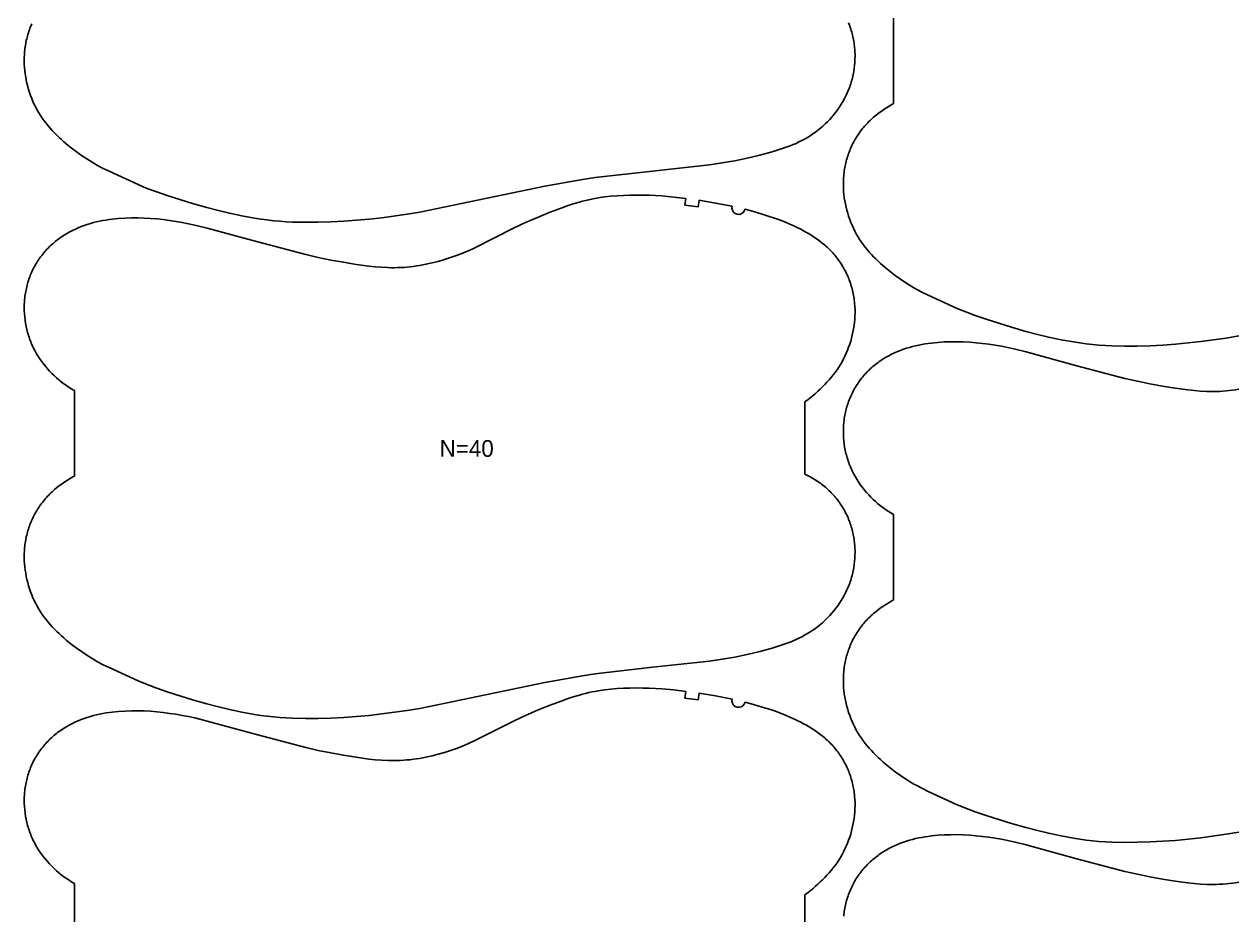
# Model space of a CAD drawing. Header units: inches. Extents: x 0 to 1972, y 0 to 1090.
# Drawn here: x 1231.3 to 1593.2, y 278.7 to 544.8 of the extents above; entities that cross this region are included whole.
import ezdxf

# ---------------------------------------------------------------- set-up
doc = ezdxf.new("R2010")
doc.units = ezdxf.units.IN

msp = doc.modelspace()

# ---------------------------------------------------------------- linework, layer by layer
at = {"layer": '1'}
for points in [[(1594.1626, 451.6161), (1590.3968, 450.9944), (1582.8344, 449.9492), (1579.0416, 449.5216), (1575.2404, 449.1757), (1571.4327, 448.9096), (1567.6207, 448.7187), (1563.8054, 448.6041), (1559.988, 448.574), (1556.1723, 448.6589), (1554.2664, 448.755), (1552.3629, 448.8897), (1550.4626, 449.0636), (1548.5664, 449.2774), (1546.6751, 449.5314), (1544.789, 449.8229), (1541.0332, 450.5053), (1537.3, 451.3002), (1533.5883, 452.1902), (1530.5075, 452.9955), (1526.2272, 454.2104), (1518.9492, 456.5137), (1515.3393, 457.7578), (1513.5488, 458.4177), (1511.7726, 459.1132), (1510.0131, 459.8488), (1501.33, 463.8138), (1499.619, 464.6581), (1497.9338, 465.55), (1497.1036, 466.0185), (1496.2821, 466.5024), (1494.6647, 467.5138), (1493.0808, 468.5787), (1491.5297, 469.6921), (1490.0116, 470.8501), (1488.5313, 472.0552), (1487.8072, 472.6767), (1487.0948, 473.3114), (1486.3947, 473.96), (1485.7078, 474.6228), (1485.0349, 475.3004), (1484.3775, 475.9932), (1483.7373, 476.7015), (1483.116, 477.4259), (1482.5152, 478.1665), (1481.9365, 478.9239), (1481.3816, 479.6983), (1480.8522, 480.4903), (1480.3496, 481.2998), (1479.8742, 482.1261), (1479.4257, 482.968), (1479.0043, 483.8242), (1478.6099, 484.6937), (1478.2425, 485.5753), (1477.9019, 486.4677), (1477.5882, 487.3699), (1477.3015, 488.2808), (1477.042, 489.1996), (1476.8102, 490.1254), (1476.6065, 491.0577), (1476.4315, 491.9955), (1476.2854, 492.9382), (1476.1688, 493.8851), (1476.082, 494.8353), (1476.0256, 495.7881), (1476, 496.7424), (1476.0058, 497.6969), (1476.0436, 498.6505), (1476.114, 499.602), (1476.1615, 500.0766), (1476.2174, 500.5502), (1476.2817, 501.0227), (1476.3544, 501.4939), (1476.4358, 501.9637), (1476.5257, 502.4319), (1476.6243, 502.8984), (1476.7315, 503.363), (1476.8473, 503.8256), (1476.9716, 504.286), (1477.1043, 504.7442), (1477.2455, 505.1998), (1477.3949, 505.6529), (1477.5526, 506.1032), (1477.7185, 506.5506), (1477.8925, 506.9949), (1478.0747, 507.4361), (1478.2648, 507.8739), (1478.4629, 508.3082), (1478.6689, 508.7388), (1478.8827, 509.1657), (1479.1043, 509.5886), (1479.3336, 510.0075), (1479.5705, 510.4221), (1479.815, 510.8323), (1480.0669, 511.2379), (1480.3262, 511.6388), (1480.5928, 512.0349), (1480.8666, 512.4259), (1481.1475, 512.8117), (1481.4355, 513.1922), (1481.7305, 513.5672), (1482.0323, 513.9365), (1482.3409, 514.3001), (1482.6563, 514.6576), (1482.9782, 515.009), (1483.3067, 515.3541), (1483.6417, 515.6928), (1483.983, 516.025), (1484.3305, 516.3506), (1484.6838, 516.6699), (1485.0429, 516.983), (1485.7769, 517.5911), (1486.5306, 518.1758), (1487.3022, 518.7381), (1488.0897, 519.2792), (1488.8911, 519.8001), (1489.7045, 520.3016), (1490.5282, 520.7849), (1491, 521.0485), (1491, 546.5818)], [(1477.5778, 545.1515), (1477.754, 544.7082), (1477.9217, 544.2616), (1478.081, 543.8118), (1478.2318, 543.3592), (1478.3742, 542.9037), (1478.508, 542.4457), (1478.6333, 541.9852), (1478.7501, 541.5226), (1478.8583, 541.0578), (1478.958, 540.5912), (1479.049, 540.1228), (1479.1314, 539.6529), (1479.2051, 539.1817), (1479.2704, 538.7091), (1479.327, 538.2355), (1479.3752, 537.7609), (1479.4149, 537.2855), (1479.4461, 536.8095), (1479.4689, 536.3329), (1479.4834, 535.856), (1479.4894, 535.3789), (1479.4766, 534.4245), (1479.4307, 533.471), (1479.3519, 532.5196), (1479.2406, 531.5714), (1479.0966, 530.6276), (1478.9202, 529.6896), (1478.7113, 528.7583), (1478.5947, 528.2957), (1478.4699, 527.8352), (1478.3371, 527.3771), (1478.1962, 526.9214), (1478.0472, 526.4684), (1477.8902, 526.0182), (1477.725, 525.5709), (1477.5518, 525.1267), (1477.3706, 524.6857), (1477.1814, 524.2481), (1476.9844, 523.8138), (1476.7797, 523.3832), (1476.3477, 522.5327), (1475.8864, 521.6975), (1475.3969, 520.8782), (1474.8801, 520.0756), (1474.3369, 519.2905), (1473.7685, 518.5235), (1473.1758, 517.7755), (1472.5594, 517.0469), (1471.9203, 516.3384), (1471.259, 515.6505), (1470.5764, 514.9839), (1469.8731, 514.339), (1469.1499, 513.7164), (1468.4076, 513.1167), (1467.6468, 512.5405), (1466.8686, 511.9879), (1466.0739, 511.4592), (1465.2636, 510.9547), (1464.4386, 510.4746), (1463.6001, 510.0191), (1462.7488, 509.5884), (1461.8858, 509.1828), (1461.0121, 508.8021), (1460.1287, 508.4444), (1459.2368, 508.1074), (1458.3376, 507.7889), (1456.5218, 507.1979), (1454.6906, 506.6532), (1451.0059, 505.6532), (1447.2956, 504.7618), (1443.5597, 503.9786), (1439.801, 503.3136), (1436.0237, 502.7698), (1418.9483, 500.9116), (1401.882, 498.972), (1398.1112, 498.3841), (1386.8452, 496.3357), (1349.4626, 488.6201), (1345.6968, 487.9984), (1338.1344, 486.9532), (1334.3416, 486.5256), (1330.5404, 486.1797), (1326.7327, 485.9136), (1322.9207, 485.7227), (1319.1054, 485.6081), (1315.288, 485.578), (1311.4723, 485.6629), (1309.5664, 485.759), (1307.6629, 485.8937), (1305.7626, 486.0676), (1303.8664, 486.2814), (1301.9751, 486.5354), (1300.089, 486.8269), (1296.3332, 487.5093), (1292.6, 488.3042), (1288.8883, 489.1942), (1285.8075, 489.9995), (1281.5272, 491.2144), (1274.2492, 493.5177), (1270.6393, 494.7618), (1268.8488, 495.4217), (1267.0726, 496.1172), (1265.3131, 496.8528), (1256.63, 500.8178), (1254.919, 501.6621), (1253.2338, 502.554), (1252.4036, 503.0225), (1251.5821, 503.5064), (1249.9647, 504.5178), (1248.3808, 505.5827), (1246.8297, 506.6961), (1245.3116, 507.8541), (1243.8313, 509.0592), (1243.1072, 509.6807), (1242.3948, 510.3154), (1241.6947, 510.964), (1241.0078, 511.6268), (1240.3349, 512.3044), (1239.6775, 512.9972), (1239.0373, 513.7055), (1238.416, 514.4299), (1237.8152, 515.1705), (1237.2365, 515.9279), (1236.6816, 516.7023), (1236.1522, 517.4943), (1235.6496, 518.3038), (1235.1742, 519.1301), (1234.7257, 519.972), (1234.3043, 520.8282), (1233.9099, 521.6977), (1233.5425, 522.5793), (1233.2019, 523.4717), (1232.8882, 524.3739), (1232.6015, 525.2848), (1232.342, 526.2036), (1232.1102, 527.1294), (1231.9065, 528.0617), (1231.7315, 528.9995), (1231.5854, 529.9422), (1231.4688, 530.8891), (1231.382, 531.8393), (1231.3256, 532.7921), (1231.3, 533.7464), (1231.3058, 534.7009), (1231.3436, 535.6545), (1231.414, 536.606), (1231.4615, 537.0806), (1231.5174, 537.5542), (1231.5817, 538.0267), (1231.6544, 538.4979), (1231.7358, 538.9677), (1231.8257, 539.4359), (1231.9243, 539.9024), (1232.0315, 540.367), (1232.1473, 540.8296), (1232.2716, 541.29), (1232.4043, 541.7482), (1232.5455, 542.2038), (1232.6949, 542.6569), (1232.8526, 543.1072), (1233.0185, 543.5546), (1233.1925, 543.9989), (1233.3747, 544.4401), (1233.5648, 544.8779)], [(1594.1626, 303.3241), (1590.3968, 302.7024), (1582.8344, 301.6572), (1579.0416, 301.2296), (1575.2404, 300.8837), (1571.4327, 300.6176), (1567.6207, 300.4267), (1563.8054, 300.3121), (1559.988, 300.282), (1556.1723, 300.3669), (1554.2664, 300.463), (1552.3629, 300.5977), (1550.4626, 300.7716), (1548.5664, 300.9854), (1546.6751, 301.2394), (1544.789, 301.5309), (1541.0332, 302.2133), (1537.3, 303.0082), (1533.5883, 303.8982), (1530.5075, 304.7035), (1526.2272, 305.9184), (1518.9492, 308.2217), (1515.3393, 309.4658), (1513.5488, 310.1257), (1511.7726, 310.8212), (1510.0131, 311.5568), (1501.33, 315.5218), (1499.619, 316.3661), (1497.9338, 317.258), (1497.1036, 317.7265), (1496.2821, 318.2104), (1494.6647, 319.2218), (1493.0808, 320.2867), (1491.5297, 321.4001), (1490.0116, 322.5581), (1488.5313, 323.7632), (1487.8072, 324.3847), (1487.0948, 325.0194), (1486.3947, 325.668), (1485.7078, 326.3308), (1485.0349, 327.0084), (1484.3775, 327.7012), (1483.7373, 328.4095), (1483.116, 329.1339), (1482.5152, 329.8745), (1481.9365, 330.6319), (1481.3816, 331.4063), (1480.8522, 332.1983), (1480.3496, 333.0078), (1479.8742, 333.8341), (1479.4257, 334.676), (1479.0043, 335.5322), (1478.6099, 336.4017), (1478.2425, 337.2833), (1477.9019, 338.1757), (1477.5882, 339.0779), (1477.3015, 339.9888), (1477.042, 340.9076), (1476.8102, 341.8334), (1476.6065, 342.7657), (1476.4315, 343.7035), (1476.2854, 344.6462), (1476.1688, 345.5931), (1476.082, 346.5433), (1476.0256, 347.4961), (1476, 348.4504), (1476.0058, 349.4049), (1476.0436, 350.3585), (1476.114, 351.31), (1476.1615, 351.7846), (1476.2174, 352.2582), (1476.2817, 352.7307), (1476.3544, 353.2019), (1476.4358, 353.6717), (1476.5257, 354.1399), (1476.6243, 354.6064), (1476.7315, 355.071), (1476.8473, 355.5336), (1476.9716, 355.994), (1477.1043, 356.4522), (1477.2455, 356.9078), (1477.3949, 357.3609), (1477.5526, 357.8112), (1477.7185, 358.2586), (1477.8925, 358.7029), (1478.0747, 359.1441), (1478.2648, 359.5819), (1478.4629, 360.0162), (1478.6689, 360.4468), (1478.8827, 360.8737), (1479.1043, 361.2966), (1479.3336, 361.7155), (1479.5705, 362.1301), (1479.815, 362.5403), (1480.0669, 362.9459), (1480.3262, 363.3468), (1480.5928, 363.7429), (1480.8666, 364.1339), (1481.1475, 364.5197), (1481.4355, 364.9002), (1481.7305, 365.2752), (1482.0323, 365.6445), (1482.3409, 366.0081), (1482.6563, 366.3656), (1482.9782, 366.717), (1483.3067, 367.0621), (1483.6417, 367.4008), (1483.983, 367.733), (1484.3305, 368.0586), (1484.6838, 368.3779), (1485.0429, 368.691), (1485.7769, 369.2991), (1486.5306, 369.8838), (1487.3022, 370.4461), (1488.0897, 370.9872), (1488.8911, 371.5081), (1489.7045, 372.0096), (1490.5282, 372.4929), (1491, 372.7565), (1491, 398.2898), (1490.2259, 398.7404), (1489.4156, 399.2449), (1488.6208, 399.7736), (1487.8426, 400.3262), (1487.0818, 400.9024), (1486.3395, 401.5021), (1485.6163, 402.1247), (1484.913, 402.7696), (1484.2304, 403.4362), (1483.5691, 404.1241), (1482.93, 404.8326), (1482.3137, 405.5612), (1481.7209, 406.3092), (1481.1525, 407.0762), (1480.6094, 407.8613), (1480.0925, 408.6639), (1479.603, 409.4832), (1479.1417, 410.3184), (1478.7098, 411.1689), (1478.5051, 411.5995), (1478.308, 412.0338), (1478.1189, 412.4714), (1477.9376, 412.9124), (1477.7644, 413.3566), (1477.5992, 413.8039), (1477.4422, 414.2541), (1477.2932, 414.7071), (1477.1523, 415.1628), (1477.0195, 415.6209), (1476.8948, 416.0814), (1476.7781, 416.544), (1476.5692, 417.4753), (1476.3928, 418.4133), (1476.2489, 419.3571), (1476.1375, 420.3053), (1476.0587, 421.2567), (1476.0128, 422.2102), (1476, 423.1646), (1476.0061, 423.6417), (1476.0205, 424.1186), (1476.0433, 424.5952), (1476.0745, 425.0712), (1476.1142, 425.5466), (1476.1624, 426.0212), (1476.2191, 426.4948), (1476.2843, 426.9674), (1476.3581, 427.4386), (1476.4405, 427.9085), (1476.5315, 428.3769), (1476.6311, 428.8435), (1476.7393, 429.3083), (1476.8561, 429.7709), (1476.9814, 430.2314), (1477.1152, 430.6894), (1477.2576, 431.1449), (1477.4084, 431.5975), (1477.5677, 432.0473), (1477.7354, 432.4939), (1477.9116, 432.9372), (1478.0961, 433.3771), (1478.2891, 433.8134), (1478.4903, 434.2458), (1478.6999, 434.6742), (1478.9178, 435.0985), (1479.144, 435.5185), (1479.3784, 435.9339), (1479.6208, 436.3448), (1479.8711, 436.7509), (1480.1293, 437.1521), (1480.3951, 437.5484), (1480.6685, 437.9394), (1480.9494, 438.3251), (1481.2376, 438.7054), (1481.533, 439.0802), (1481.8355, 439.4492), (1482.145, 439.8123), (1482.4614, 440.1695), (1482.7845, 440.5205), (1483.1142, 440.8653), (1483.4504, 441.2037), (1483.793, 441.5356), (1484.1418, 441.8608), (1484.4967, 442.1795), (1484.8574, 442.4916), (1485.2238, 442.797), (1485.5957, 443.0957), (1485.9731, 443.3878), (1486.3556, 443.6731), (1486.7431, 443.9516), (1487.1354, 444.2233), (1487.9341, 444.7463), (1488.75, 445.2418), (1489.582, 445.7095), (1490.4287, 446.1494), (1491.2889, 446.5617), (1492.1617, 446.9466), (1493.046, 447.3046), (1493.9407, 447.6358), (1494.8448, 447.9407), (1495.7572, 448.2196), (1496.6769, 448.4728), (1497.603, 448.7007), (1498.5346, 448.9045), (1499.4711, 449.0854), (1500.4118, 449.2449), (1501.3562, 449.384), (1502.3035, 449.5042), (1504.2042, 449.6928), (1506.1092, 449.8194), (1508.0165, 449.8866), (1509.9246, 449.8954), (1511.8318, 449.8471), (1513.7368, 449.7432), (1515.6388, 449.5875), (1517.5367, 449.3843), (1519.4299, 449.138), (1521.3175, 448.8522), (1523.1985, 448.5269), (1525.0717, 448.1613), (1526.9361, 447.7549), (1530.639, 446.8319), (1545.3666, 442.8051), (1560.1332, 438.9233), (1563.8564, 438.082), (1567.5957, 437.3154), (1571.3488, 436.6202), (1575.1144, 435.9989), (1578.8967, 435.4861), (1580.7955, 435.2845), (1582.6984, 435.1314), (1584.6041, 435.0375), (1585.5576, 435.016), (1586.5112, 435.0134), (1587.4647, 435.0306), (1588.4179, 435.0675), (1589.3703, 435.1238), (1590.3215, 435.1992), (1591.2712, 435.2932), (1592.219, 435.4054), (1593.1645, 435.5356), (1594.1074, 435.6833)], [(1246.3, 262.4685), (1246.3, 288.0018), (1245.5259, 288.4524), (1244.7156, 288.9569), (1243.9208, 289.4856), (1243.1426, 290.0382), (1242.3818, 290.6144), (1241.6395, 291.2141), (1240.9163, 291.8367), (1240.213, 292.4816), (1239.5304, 293.1482), (1238.8691, 293.8361), (1238.23, 294.5446), (1237.6137, 295.2732), (1237.0209, 296.0212), (1236.4525, 296.7882), (1235.9094, 297.5733), (1235.3925, 298.3759), (1234.903, 299.1952), (1234.4417, 300.0304), (1234.0098, 300.8809), (1233.8051, 301.3115), (1233.608, 301.7458), (1233.4189, 302.1834), (1233.2376, 302.6244), (1233.0644, 303.0686), (1232.8992, 303.5159), (1232.7422, 303.9661), (1232.5932, 304.4191), (1232.4523, 304.8748), (1232.3195, 305.3329), (1232.1948, 305.7934), (1232.0781, 306.256), (1231.8692, 307.1873), (1231.6928, 308.1253), (1231.5489, 309.0691), (1231.4375, 310.0173), (1231.3587, 310.9687), (1231.3128, 311.9222), (1231.3, 312.8766), (1231.3061, 313.3537), (1231.3205, 313.8306), (1231.3433, 314.3072), (1231.3745, 314.7832), (1231.4142, 315.2586), (1231.4624, 315.7332), (1231.5191, 316.2068), (1231.5843, 316.6794), (1231.6581, 317.1506), (1231.7405, 317.6205), (1231.8315, 318.0889), (1231.9311, 318.5555), (1232.0393, 319.0203), (1232.1561, 319.4829), (1232.2814, 319.9434), (1232.4152, 320.4014), (1232.5576, 320.8569), (1232.7084, 321.3095), (1232.8677, 321.7593), (1233.0354, 322.2059), (1233.2116, 322.6492), (1233.3961, 323.0891), (1233.5891, 323.5254), (1233.7903, 323.9578), (1233.9999, 324.3862), (1234.2178, 324.8105), (1234.444, 325.2305), (1234.6784, 325.6459), (1234.9208, 326.0568), (1235.1711, 326.4629), (1235.4293, 326.8641), (1235.6951, 327.2604), (1235.9685, 327.6514), (1236.2494, 328.0371), (1236.5376, 328.4174), (1236.833, 328.7922), (1237.1355, 329.1612), (1237.445, 329.5243), (1237.7614, 329.8815), (1238.0845, 330.2325), (1238.4142, 330.5773), (1238.7504, 330.9157), (1239.093, 331.2476), (1239.4418, 331.5728), (1239.7967, 331.8915), (1240.1574, 332.2036), (1240.5238, 332.509), (1240.8957, 332.8077), (1241.2731, 333.0998), (1241.6556, 333.3851), (1242.0431, 333.6636), (1242.4354, 333.9353), (1243.2341, 334.4583), (1244.05, 334.9538), (1244.882, 335.4215), (1245.7287, 335.8614), (1246.5889, 336.2737), (1247.4617, 336.6586), (1248.346, 337.0166), (1249.2407, 337.3478), (1250.1448, 337.6527), (1251.0572, 337.9316), (1251.9769, 338.1848), (1252.903, 338.4127), (1253.8346, 338.6165), (1254.7711, 338.7974), (1255.7118, 338.9569), (1256.6562, 339.096), (1257.6035, 339.2162), (1259.5042, 339.4048), (1261.4092, 339.5314), (1263.3165, 339.5986), (1265.2246, 339.6074), (1267.1318, 339.5591), (1269.0368, 339.4552), (1270.9388, 339.2995), (1272.8367, 339.0963), (1274.7299, 338.85), (1276.6175, 338.5642), (1278.4985, 338.2389), (1280.3717, 337.8733), (1282.2361, 337.4669), (1285.939, 336.5439), (1300.6666, 332.5171), (1315.4332, 328.6353), (1319.1564, 327.794), (1322.8957, 327.0274), (1326.6488, 326.3322), (1330.4144, 325.7109), (1334.1967, 325.1981), (1336.0955, 324.9965), (1337.9984, 324.8434), (1339.9041, 324.7495), (1340.8576, 324.728), (1341.8112, 324.7254), (1342.7647, 324.7426), (1343.7179, 324.7795), (1344.6703, 324.8358), (1345.6215, 324.9112), (1346.5712, 325.0052), (1347.519, 325.1174), (1348.4645, 325.2476), (1349.4074, 325.3953), (1350.3472, 325.5602), (1351.2839, 325.7417), (1353.1472, 326.1529), (1354.9963, 326.6251), (1356.8303, 327.1543), (1358.6481, 327.7376), (1360.4476, 328.3744), (1362.2267, 329.0649), (1363.9832, 329.8095), (1365.7164, 330.6061), (1377.631, 336.6496), (1381.0963, 338.2491), (1384.6038, 339.7555), (1388.1419, 341.1864), (1391.7131, 342.5346), (1393.5133, 343.1716), (1395.3255, 343.7722), (1397.1521, 344.3236), (1398.0715, 344.5771), (1398.9953, 344.8135), (1399.9237, 345.0318), (1400.8563, 345.232), (1401.7929, 345.4147), (1402.7328, 345.5802), (1404.6211, 345.8617), (1406.5176, 346.0804), (1408.4193, 346.2403), (1410.3245, 346.3474), (1412.2321, 346.4079), (1414.1408, 346.428), (1416.0494, 346.413), (1417.9573, 346.3631), (1419.8637, 346.2777), (1421.768, 346.156), (1425.3606, 345.8317), (1428.9446, 345.4142), (1428.6947, 343.4299), (1432.6218, 342.9005), (1432.9088, 344.8798), (1437.836, 344.0352), (1442.7463, 343.0976), (1442.7463, 343.0976), (1442.703, 342.4766), (1442.8529, 341.8723), (1443.1812, 341.3434), (1443.6563, 340.9411), (1444.2321, 340.7043), (1444.8528, 340.6561), (1445.4583, 340.8011), (1445.9898, 341.1252), (1446.3959, 341.5971), (1446.6372, 342.171), (1449.207, 341.4845), (1451.761, 340.7397), (1453.5823, 340.1677), (1455.3914, 339.5586), (1457.1848, 338.9065), (1458.959, 338.2051), (1460.7105, 337.4487), (1461.5764, 337.0483), (1462.4349, 336.6325), (1463.2856, 336.2006), (1464.1279, 335.7522), (1464.9612, 335.2866), (1465.7849, 334.8033), (1466.5984, 334.3018), (1467.3998, 333.7809), (1468.1872, 333.2398), (1468.9588, 332.6775), (1469.7125, 332.0928), (1470.4466, 331.4847), (1470.8056, 331.1716), (1471.1589, 330.8523), (1471.5064, 330.5267), (1471.8477, 330.1945), (1472.1827, 329.8558), (1472.5112, 329.5107), (1472.8332, 329.1593), (1473.1485, 328.8018), (1473.4571, 328.4382), (1473.7589, 328.0689), (1474.0539, 327.6939), (1474.3419, 327.3134), (1474.6228, 326.9276), (1474.8966, 326.5366), (1475.1632, 326.1405), (1475.4225, 325.7396), (1475.6745, 325.334), (1475.9189, 324.9238), (1476.1559, 324.5092), (1476.3852, 324.0903), (1476.6067, 323.6674), (1476.8206, 323.2405), (1477.0265, 322.8099), (1477.2246, 322.3756), (1477.4148, 321.9378), (1477.5969, 321.4966), (1477.7709, 321.0523), (1477.9368, 320.6049), (1478.0945, 320.1546), (1478.244, 319.7015), (1478.3851, 319.2459), (1478.5178, 318.7877), (1478.6421, 318.3273), (1478.7579, 317.8647), (1478.8651, 317.4001), (1478.9637, 316.9336), (1479.0537, 316.4654), (1479.135, 315.9956), (1479.2077, 315.5244), (1479.272, 315.0519), (1479.3279, 314.5783), (1479.3754, 314.1037), (1479.4458, 313.1522), (1479.4836, 312.1986), (1479.4894, 311.2441), (1479.4638, 310.2898), (1479.4074, 309.337), (1479.3206, 308.3868), (1479.204, 307.4399), (1479.0579, 306.4972), (1478.8829, 305.5594), (1478.6792, 304.6271), (1478.4475, 303.7013), (1478.188, 302.7825), (1477.9012, 301.8716), (1477.5875, 300.9694), (1477.247, 300.077), (1476.8795, 299.1954), (1476.4851, 298.3259), (1476.0637, 297.4697), (1475.6153, 296.6278), (1475.1398, 295.8015), (1474.6372, 294.992), (1474.1078, 294.2), (1473.5529, 293.4256), (1472.9743, 292.6682), (1472.3734, 291.9276), (1471.7521, 291.2032), (1471.1119, 290.4949), (1470.4545, 289.8021), (1469.7816, 289.1245), (1469.0947, 288.4617), (1468.3947, 287.8131), (1467.6822, 287.1784), (1466.9581, 286.5569), (1465.4778, 285.3518), (1464.4894, 284.5979), (1464.4894, 263.0535)], [(1476.1142, 278.2546), (1476.1624, 278.7292), (1476.2191, 279.2028), (1476.2843, 279.6754), (1476.3581, 280.1466), (1476.4405, 280.6165), (1476.5315, 281.0849), (1476.6311, 281.5515), (1476.7393, 282.0163), (1476.8561, 282.4789), (1476.9814, 282.9394), (1477.1152, 283.3974), (1477.2576, 283.8529), (1477.4084, 284.3055), (1477.5677, 284.7553), (1477.7354, 285.2019), (1477.9116, 285.6452), (1478.0961, 286.0851), (1478.2891, 286.5214), (1478.4903, 286.9538), (1478.6999, 287.3822), (1478.9178, 287.8065), (1479.144, 288.2265), (1479.3784, 288.6419), (1479.6208, 289.0528), (1479.8711, 289.4589), (1480.1293, 289.8601), (1480.3951, 290.2564), (1480.6685, 290.6474), (1480.9494, 291.0331), (1481.2376, 291.4134), (1481.533, 291.7882), (1481.8355, 292.1572), (1482.145, 292.5203), (1482.4614, 292.8775), (1482.7845, 293.2285), (1483.1142, 293.5733), (1483.4504, 293.9117), (1483.793, 294.2436), (1484.1418, 294.5688), (1484.4967, 294.8875), (1484.8574, 295.1996), (1485.2238, 295.505), (1485.5957, 295.8037), (1485.9731, 296.0958), (1486.3556, 296.3811), (1486.7431, 296.6596), (1487.1354, 296.9313), (1487.9341, 297.4543), (1488.75, 297.9498), (1489.582, 298.4175), (1490.4287, 298.8574), (1491.2889, 299.2697), (1492.1617, 299.6546), (1493.046, 300.0126), (1493.9407, 300.3438), (1494.8448, 300.6487), (1495.7572, 300.9276), (1496.6769, 301.1808), (1497.603, 301.4087), (1498.5346, 301.6125), (1499.4711, 301.7934), (1500.4118, 301.9529), (1501.3562, 302.092), (1502.3035, 302.2122), (1504.2042, 302.4008), (1506.1092, 302.5274), (1508.0165, 302.5946), (1509.9246, 302.6034), (1511.8318, 302.5551), (1513.7368, 302.4512), (1515.6388, 302.2955), (1517.5367, 302.0923), (1519.4299, 301.846), (1521.3175, 301.5602), (1523.1985, 301.2349), (1525.0717, 300.8693), (1526.9361, 300.4629), (1530.639, 299.5399), (1545.3666, 295.5131), (1560.1332, 291.6313), (1563.8564, 290.79), (1567.5957, 290.0234), (1571.3488, 289.3282), (1575.1144, 288.7069), (1578.8967, 288.1941), (1580.7955, 287.9925), (1582.6984, 287.8394), (1584.6041, 287.7455), (1585.5576, 287.724), (1586.5112, 287.7214), (1587.4647, 287.7386), (1588.4179, 287.7755), (1589.3703, 287.8318), (1590.3215, 287.9072), (1591.2712, 288.0012), (1592.219, 288.1134), (1593.1645, 288.2436), (1594.1074, 288.3913)]]:
    msp.add_lwpolyline(points, dxfattribs=at)
msp.add_lwpolyline([(1442.7463, 490.3896), (1442.703, 489.7686), (1442.8529, 489.1643), (1443.1812, 488.6354), (1443.6563, 488.2331), (1444.2321, 487.9963), (1444.8528, 487.9481), (1445.4583, 488.0931), (1445.9898, 488.4172), (1446.3959, 488.8891), (1446.6372, 489.463), (1449.207, 488.7765), (1451.761, 488.0317), (1453.5823, 487.4597), (1455.3914, 486.8506), (1457.1848, 486.1985), (1458.959, 485.4971), (1460.7105, 484.7407), (1461.5764, 484.3403), (1462.4349, 483.9245), (1463.2856, 483.4926), (1464.1279, 483.0442), (1464.9612, 482.5786), (1465.7849, 482.0953), (1466.5984, 481.5938), (1467.3998, 481.0729), (1468.1872, 480.5318), (1468.9588, 479.9695), (1469.7125, 479.3848), (1470.4466, 478.7767), (1470.8056, 478.4636), (1471.1589, 478.1443), (1471.5064, 477.8187), (1471.8477, 477.4865), (1472.1827, 477.1478), (1472.5112, 476.8027), (1472.8332, 476.4513), (1473.1485, 476.0938), (1473.4571, 475.7302), (1473.7589, 475.3609), (1474.0539, 474.9859), (1474.3419, 474.6054), (1474.6228, 474.2196), (1474.8966, 473.8286), (1475.1632, 473.4325), (1475.4225, 473.0316), (1475.6745, 472.626), (1475.9189, 472.2158), (1476.1559, 471.8012), (1476.3852, 471.3823), (1476.6067, 470.9594), (1476.8206, 470.5325), (1477.0265, 470.1019), (1477.2246, 469.6676), (1477.4148, 469.2298), (1477.5969, 468.7886), (1477.7709, 468.3443), (1477.9368, 467.8969), (1478.0945, 467.4466), (1478.244, 466.9935), (1478.3851, 466.5379), (1478.5178, 466.0797), (1478.6421, 465.6193), (1478.7579, 465.1567), (1478.8651, 464.6921), (1478.9637, 464.2256), (1479.0537, 463.7574), (1479.135, 463.2876), (1479.2077, 462.8164), (1479.272, 462.3439), (1479.3279, 461.8703), (1479.3754, 461.3957), (1479.4458, 460.4442), (1479.4836, 459.4906), (1479.4894, 458.5361), (1479.4638, 457.5818), (1479.4074, 456.629), (1479.3206, 455.6788), (1479.204, 454.7319), (1479.0579, 453.7892), (1478.8829, 452.8514), (1478.6792, 451.9191), (1478.4475, 450.9933), (1478.188, 450.0745), (1477.9012, 449.1636), (1477.5875, 448.2614), (1477.247, 447.369), (1476.8795, 446.4874), (1476.4851, 445.6179), (1476.0637, 444.7617), (1475.6153, 443.9198), (1475.1398, 443.0935), (1474.6372, 442.284), (1474.1078, 441.492), (1473.5529, 440.7176), (1472.9743, 439.9602), (1472.3734, 439.2196), (1471.7521, 438.4952), (1471.1119, 437.7869), (1470.4545, 437.0941), (1469.7816, 436.4165), (1469.0947, 435.7537), (1468.3947, 435.1051), (1467.6822, 434.4704), (1466.9581, 433.8489), (1465.4778, 432.6438), (1464.4894, 431.8899), (1464.4894, 410.3455), (1465.0608, 410.0717), (1465.9074, 409.6318), (1466.7394, 409.1641), (1467.5554, 408.6686), (1468.354, 408.1456), (1468.7463, 407.8739), (1469.1339, 407.5954), (1469.5164, 407.3101), (1469.8937, 407.018), (1470.2656, 406.7193), (1470.632, 406.4139), (1470.9928, 406.1018), (1471.3476, 405.7831), (1471.6964, 405.4579), (1472.039, 405.126), (1472.3752, 404.7876), (1472.7049, 404.4428), (1473.028, 404.0918), (1473.3444, 403.7346), (1473.6539, 403.3715), (1473.9564, 403.0025), (1474.2518, 402.6277), (1474.54, 402.2474), (1474.8209, 401.8617), (1475.0943, 401.4707), (1475.3601, 401.0745), (1475.6183, 400.6732), (1475.8686, 400.2671), (1476.111, 399.8562), (1476.3454, 399.4408), (1476.5716, 399.0208), (1476.7895, 398.5965), (1476.9991, 398.1681), (1477.2004, 397.7357), (1477.3933, 397.2994), (1477.5778, 396.8595), (1477.754, 396.4162), (1477.9217, 395.9696), (1478.081, 395.5198), (1478.2318, 395.0672), (1478.3742, 394.6117), (1478.508, 394.1537), (1478.6333, 393.6932), (1478.7501, 393.2306), (1478.8583, 392.7658), (1478.958, 392.2992), (1479.049, 391.8308), (1479.1314, 391.3609), (1479.2051, 390.8897), (1479.2704, 390.4171), (1479.327, 389.9435), (1479.3752, 389.4689), (1479.4149, 388.9935), (1479.4461, 388.5175), (1479.4689, 388.0409), (1479.4834, 387.564), (1479.4894, 387.0869), (1479.4766, 386.1325), (1479.4307, 385.179), (1479.3519, 384.2276), (1479.2406, 383.2794), (1479.0966, 382.3356), (1478.9202, 381.3976), (1478.7113, 380.4663), (1478.5947, 380.0037), (1478.4699, 379.5432), (1478.3371, 379.0851), (1478.1962, 378.6294), (1478.0472, 378.1764), (1477.8902, 377.7262), (1477.725, 377.2789), (1477.5518, 376.8347), (1477.3706, 376.3937), (1477.1814, 375.9561), (1476.9844, 375.5218), (1476.7797, 375.0912), (1476.3477, 374.2407), (1475.8864, 373.4055), (1475.3969, 372.5862), (1474.8801, 371.7836), (1474.3369, 370.9985), (1473.7685, 370.2315), (1473.1758, 369.4835), (1472.5594, 368.7549), (1471.9203, 368.0464), (1471.259, 367.3585), (1470.5764, 366.6919), (1469.8731, 366.047), (1469.1499, 365.4244), (1468.4076, 364.8247), (1467.6468, 364.2485), (1466.8686, 363.6959), (1466.0739, 363.1672), (1465.2636, 362.6627), (1464.4386, 362.1826), (1463.6001, 361.7271), (1462.7488, 361.2964), (1461.8858, 360.8908), (1461.0121, 360.5101), (1460.1287, 360.1524), (1459.2368, 359.8154), (1458.3376, 359.4969), (1456.5218, 358.9059), (1454.6906, 358.3612), (1451.0059, 357.3612), (1447.2956, 356.4698), (1443.5597, 355.6866), (1439.801, 355.0216), (1436.0237, 354.4778), (1418.9483, 352.6196), (1401.882, 350.68), (1398.1112, 350.0921), (1386.8452, 348.0437), (1349.4626, 340.3281), (1345.6968, 339.7064), (1338.1344, 338.6612), (1334.3416, 338.2336), (1330.5404, 337.8877), (1326.7327, 337.6216), (1322.9207, 337.4307), (1319.1054, 337.3161), (1315.288, 337.286), (1311.4723, 337.3709), (1309.5664, 337.467), (1307.6629, 337.6017), (1305.7626, 337.7756), (1303.8664, 337.9894), (1301.9751, 338.2434), (1300.089, 338.5349), (1296.3332, 339.2173), (1292.6, 340.0122), (1288.8883, 340.9022), (1285.8075, 341.7075), (1281.5272, 342.9224), (1274.2492, 345.2257), (1270.6393, 346.4698), (1268.8488, 347.1297), (1267.0726, 347.8252), (1265.3131, 348.5608), (1256.63, 352.5258), (1254.919, 353.3701), (1253.2338, 354.262), (1252.4036, 354.7305), (1251.5821, 355.2144), (1249.9647, 356.2258), (1248.3808, 357.2907), (1246.8297, 358.4041), (1245.3116, 359.5621), (1243.8313, 360.7672), (1243.1072, 361.3887), (1242.3948, 362.0234), (1241.6947, 362.672), (1241.0078, 363.3348), (1240.3349, 364.0124), (1239.6775, 364.7052), (1239.0373, 365.4135), (1238.416, 366.1379), (1237.8152, 366.8785), (1237.2365, 367.6359), (1236.6816, 368.4103), (1236.1522, 369.2023), (1235.6496, 370.0118), (1235.1742, 370.8381), (1234.7257, 371.68), (1234.3043, 372.5362), (1233.9099, 373.4057), (1233.5425, 374.2873), (1233.2019, 375.1797), (1232.8882, 376.0819), (1232.6015, 376.9928), (1232.342, 377.9116), (1232.1102, 378.8374), (1231.9065, 379.7697), (1231.7315, 380.7075), (1231.5854, 381.6502), (1231.4688, 382.5971), (1231.382, 383.5473), (1231.3256, 384.5001), (1231.3, 385.4544), (1231.3058, 386.4089), (1231.3436, 387.3625), (1231.414, 388.314), (1231.4615, 388.7886), (1231.5174, 389.2622), (1231.5817, 389.7347), (1231.6544, 390.2059), (1231.7358, 390.6757), (1231.8257, 391.1439), (1231.9243, 391.6104), (1232.0315, 392.075), (1232.1473, 392.5376), (1232.2716, 392.998), (1232.4043, 393.4562), (1232.5455, 393.9118), (1232.6949, 394.3649), (1232.8526, 394.8152), (1233.0185, 395.2626), (1233.1925, 395.7069), (1233.3747, 396.1481), (1233.5648, 396.5859), (1233.7629, 397.0202), (1233.9689, 397.4508), (1234.1827, 397.8777), (1234.4043, 398.3006), (1234.6336, 398.7195), (1234.8705, 399.1341), (1235.115, 399.5443), (1235.3669, 399.9499), (1235.6262, 400.3508), (1235.8928, 400.7469), (1236.1666, 401.1379), (1236.4475, 401.5237), (1236.7355, 401.9042), (1237.0305, 402.2792), (1237.3323, 402.6485), (1237.6409, 403.0121), (1237.9563, 403.3696), (1238.2782, 403.721), (1238.6067, 404.0661), (1238.9417, 404.4048), (1239.283, 404.737), (1239.6305, 405.0626), (1239.9838, 405.3819), (1240.3429, 405.695), (1241.0769, 406.3031), (1241.8306, 406.8878), (1242.6022, 407.4501), (1243.3897, 407.9912), (1244.1911, 408.5121), (1245.0045, 409.0136), (1245.8282, 409.4969), (1246.3, 409.7605), (1246.3, 435.2938), (1245.5259, 435.7444), (1244.7156, 436.2489), (1243.9208, 436.7776), (1243.1426, 437.3302), (1242.3818, 437.9064), (1241.6395, 438.5061), (1240.9163, 439.1287), (1240.213, 439.7736), (1239.5304, 440.4402), (1238.8691, 441.1281), (1238.23, 441.8366), (1237.6137, 442.5652), (1237.0209, 443.3132), (1236.4525, 444.0802), (1235.9094, 444.8653), (1235.3925, 445.6679), (1234.903, 446.4872), (1234.4417, 447.3224), (1234.0098, 448.1729), (1233.8051, 448.6035), (1233.608, 449.0378), (1233.4189, 449.4754), (1233.2376, 449.9164), (1233.0644, 450.3606), (1232.8992, 450.8079), (1232.7422, 451.2581), (1232.5932, 451.7111), (1232.4523, 452.1668), (1232.3195, 452.6249), (1232.1948, 453.0854), (1232.0781, 453.548), (1231.8692, 454.4793), (1231.6928, 455.4173), (1231.5489, 456.3611), (1231.4375, 457.3093), (1231.3587, 458.2607), (1231.3128, 459.2142), (1231.3, 460.1686), (1231.3061, 460.6457), (1231.3205, 461.1226), (1231.3433, 461.5992), (1231.3745, 462.0752), (1231.4142, 462.5506), (1231.4624, 463.0252), (1231.5191, 463.4988), (1231.5843, 463.9714), (1231.6581, 464.4426), (1231.7405, 464.9125), (1231.8315, 465.3809), (1231.9311, 465.8475), (1232.0393, 466.3123), (1232.1561, 466.7749), (1232.2814, 467.2354), (1232.4152, 467.6934), (1232.5576, 468.1489), (1232.7084, 468.6015), (1232.8677, 469.0513), (1233.0354, 469.4979), (1233.2116, 469.9412), (1233.3961, 470.3811), (1233.5891, 470.8174), (1233.7903, 471.2498), (1233.9999, 471.6782), (1234.2178, 472.1025), (1234.444, 472.5225), (1234.6784, 472.9379), (1234.9208, 473.3488), (1235.1711, 473.7549), (1235.4293, 474.1561), (1235.6951, 474.5524), (1235.9685, 474.9434), (1236.2494, 475.3291), (1236.5376, 475.7094), (1236.833, 476.0842), (1237.1355, 476.4532), (1237.445, 476.8163), (1237.7614, 477.1735), (1238.0845, 477.5245), (1238.4142, 477.8693), (1238.7504, 478.2077), (1239.093, 478.5396), (1239.4418, 478.8648), (1239.7967, 479.1835), (1240.1574, 479.4956), (1240.5238, 479.801), (1240.8957, 480.0997), (1241.2731, 480.3918), (1241.6556, 480.6771), (1242.0431, 480.9556), (1242.4354, 481.2273), (1243.2341, 481.7503), (1244.05, 482.2458), (1244.882, 482.7135), (1245.7287, 483.1534), (1246.5889, 483.5657), (1247.4617, 483.9506), (1248.346, 484.3086), (1249.2407, 484.6398), (1250.1448, 484.9447), (1251.0572, 485.2236), (1251.9769, 485.4768), (1252.903, 485.7047), (1253.8346, 485.9085), (1254.7711, 486.0894), (1255.7118, 486.2489), (1256.6562, 486.388), (1257.6035, 486.5082), (1259.5042, 486.6968), (1261.4092, 486.8234), (1263.3165, 486.8906), (1265.2246, 486.8994), (1267.1318, 486.8511), (1269.0368, 486.7472), (1270.9388, 486.5915), (1272.8367, 486.3883), (1274.7299, 486.142), (1276.6175, 485.8562), (1278.4985, 485.5309), (1280.3717, 485.1653), (1282.2361, 484.7589), (1285.939, 483.8359), (1300.6666, 479.8091), (1315.4332, 475.9273), (1319.1564, 475.086), (1322.8957, 474.3194), (1326.6488, 473.6242), (1330.4144, 473.0029), (1334.1967, 472.4901), (1336.0955, 472.2885), (1337.9984, 472.1354), (1339.9041, 472.0415), (1340.8576, 472.02), (1341.8112, 472.0174), (1342.7647, 472.0346), (1343.7179, 472.0715), (1344.6703, 472.1278), (1345.6215, 472.2032), (1346.5712, 472.2972), (1347.519, 472.4094), (1348.4645, 472.5396), (1349.4074, 472.6873), (1350.3472, 472.8522), (1351.2839, 473.0337), (1353.1472, 473.4449), (1354.9963, 473.9171), (1356.8303, 474.4463), (1358.6481, 475.0296), (1360.4476, 475.6664), (1362.2267, 476.3569), (1363.9832, 477.1015), (1365.7164, 477.8981), (1377.631, 483.9416), (1381.0963, 485.5411), (1384.6038, 487.0475), (1388.1419, 488.4784), (1391.7131, 489.8266), (1393.5133, 490.4636), (1395.3255, 491.0642), (1397.1521, 491.6156), (1398.0715, 491.8691), (1398.9953, 492.1055), (1399.9237, 492.3238), (1400.8563, 492.524), (1401.7929, 492.7067), (1402.7328, 492.8722), (1404.6211, 493.1537), (1406.5176, 493.3724), (1408.4193, 493.5323), (1410.3245, 493.6394), (1412.2321, 493.6999), (1414.1408, 493.72), (1416.0494, 493.705), (1417.9573, 493.6551), (1419.8637, 493.5697), (1421.768, 493.448), (1425.3606, 493.1237), (1428.9446, 492.7062), (1428.6947, 490.7219), (1432.6218, 490.1925), (1432.9088, 492.1718), (1437.836, 491.3272), (1442.7463, 490.3896)], close=True, dxfattribs=at)

# ---------------------------------------------------------------- texts
msp.add_text('N=40', height=5, dxfattribs=at).set_placement((1355.3947, 415.503))

doc.saveas('drawing.dxf')
